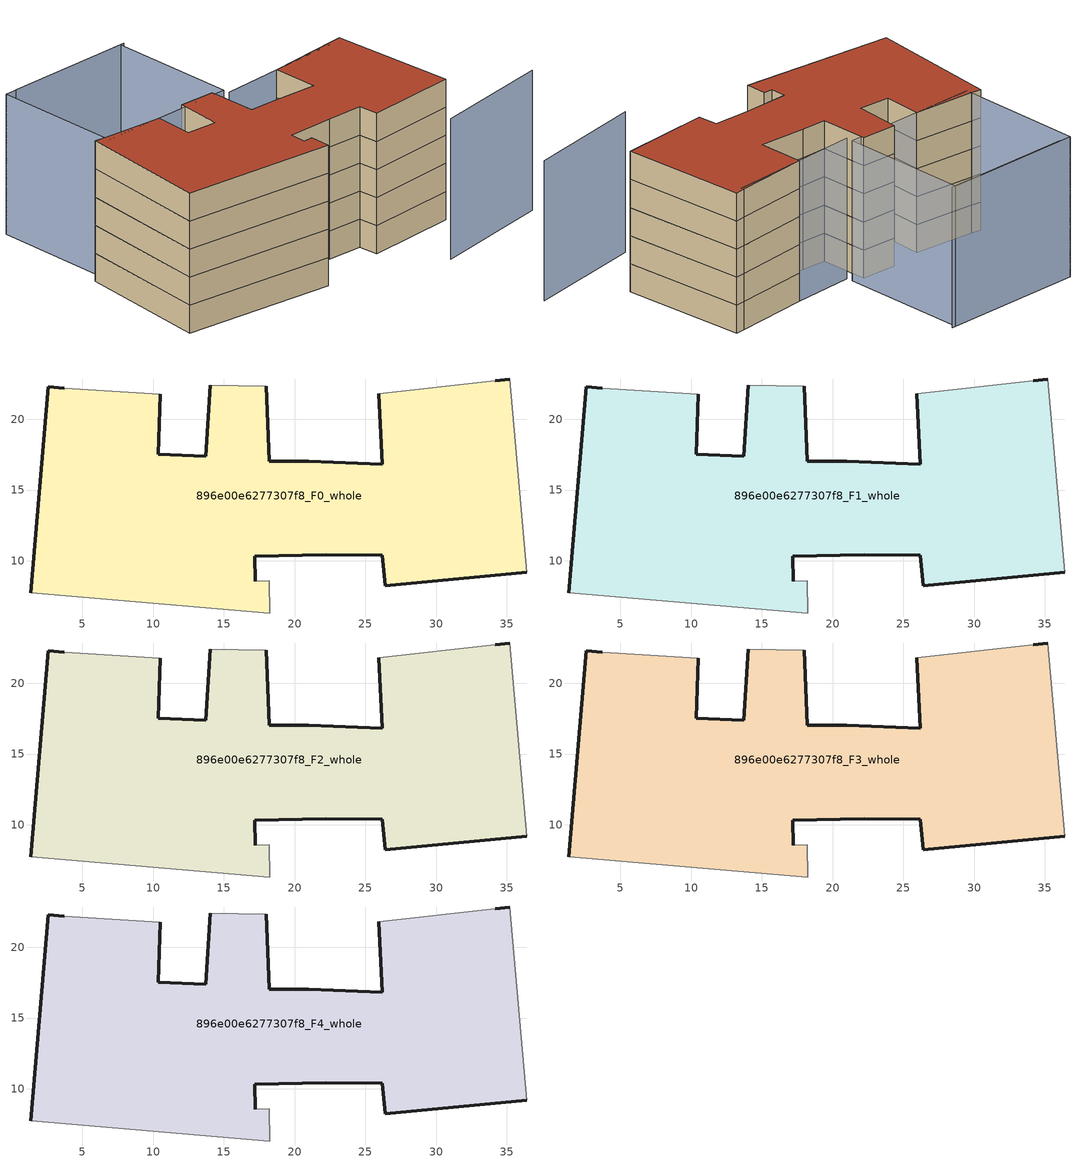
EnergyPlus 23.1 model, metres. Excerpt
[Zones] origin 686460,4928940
896e00e6277307f8_F0_whole
 floor ground (EU_floor_Construction): 35.2,22.85 36.4,9.2 26.42,8.23 26.2,10.39 22.25,10.43 17.18,10.33 17.21,8.55 18.2,8.58 18.25,6.31 1.35,7.74 2.57,22.29 3.7,22.19 10.49,21.77 10.34,17.54 13.72,17.38 14.03,22.4 17.98,22.34 18.19,17.03 20.99,17.02 26.19,16.82 25.95,21.8 34.16,22.72 z0
 wall outside (EU_wall_Construction): 3.7,22.19 2.57,22.29 1.35,7.74 / 17.21,8.55 17.18,10.33 22.25,10.43 26.2,10.39 26.42,8.23 36.4,9.2 / 35.2,22.85 34.16,22.72 / 25.95,21.8 26.19,16.82 20.99,17.02 18.19,17.03 17.98,22.34 / 14.03,22.4 13.72,17.38 10.34,17.54 10.49,21.77 z0:3
 wall adiabatic (EU_wall_Construction): 1.35,7.74 18.25,6.31 18.2,8.58 17.21,8.55 / 36.4,9.2 35.2,22.85 / 34.16,22.72 25.95,21.8 / 17.98,22.34 14.03,22.4 / 10.49,21.77 3.7,22.19 z0:3
896e00e6277307f8_F1_whole
 floor to 896e00e6277307f8_F0_whole (EU_floor_Construction): 35.2,22.85 36.4,9.2 26.42,8.23 26.2,10.39 22.25,10.43 17.18,10.33 17.21,8.55 18.2,8.58 18.25,6.31 1.35,7.74 2.57,22.29 3.7,22.19 10.49,21.77 10.34,17.54 13.72,17.38 14.03,22.4 17.98,22.34 18.19,17.03 20.99,17.02 26.19,16.82 25.95,21.8 34.16,22.72 z3
 wall outside (EU_wall_Construction): 3.7,22.19 2.57,22.29 1.35,7.74 / 17.21,8.55 17.18,10.33 22.25,10.43 26.2,10.39 26.42,8.23 36.4,9.2 / 35.2,22.85 34.16,22.72 / 25.95,21.8 26.19,16.82 20.99,17.02 18.19,17.03 17.98,22.34 / 14.03,22.4 13.72,17.38 10.34,17.54 10.49,21.77 z3:6
 wall adiabatic (EU_wall_Construction): 1.35,7.74 18.25,6.31 18.2,8.58 17.21,8.55 / 36.4,9.2 35.2,22.85 / 34.16,22.72 25.95,21.8 / 17.98,22.34 14.03,22.4 / 10.49,21.77 3.7,22.19 z3:6
896e00e6277307f8_F2_whole
 floor to 896e00e6277307f8_F1_whole (EU_floor_Construction): 35.2,22.85 36.4,9.2 26.42,8.23 26.2,10.39 22.25,10.43 17.18,10.33 17.21,8.55 18.2,8.58 18.25,6.31 1.35,7.74 2.57,22.29 3.7,22.19 10.49,21.77 10.34,17.54 13.72,17.38 14.03,22.4 17.98,22.34 18.19,17.03 20.99,17.02 26.19,16.82 25.95,21.8 34.16,22.72 z6
 wall outside (EU_wall_Construction): 3.7,22.19 2.57,22.29 1.35,7.74 / 17.21,8.55 17.18,10.33 22.25,10.43 26.2,10.39 26.42,8.23 36.4,9.2 / 35.2,22.85 34.16,22.72 / 25.95,21.8 26.19,16.82 20.99,17.02 18.19,17.03 17.98,22.34 / 14.03,22.4 13.72,17.38 10.34,17.54 10.49,21.77 z6:9
 wall adiabatic (EU_wall_Construction): 1.35,7.74 18.25,6.31 18.2,8.58 17.21,8.55 / 36.4,9.2 35.2,22.85 / 34.16,22.72 25.95,21.8 / 17.98,22.34 14.03,22.4 / 10.49,21.77 3.7,22.19 z6:9
896e00e6277307f8_F3_whole
 floor to 896e00e6277307f8_F2_whole (EU_floor_Construction): 35.2,22.85 36.4,9.2 26.42,8.23 26.2,10.39 22.25,10.43 17.18,10.33 17.21,8.55 18.2,8.58 18.25,6.31 1.35,7.74 2.57,22.29 3.7,22.19 10.49,21.77 10.34,17.54 13.72,17.38 14.03,22.4 17.98,22.34 18.19,17.03 20.99,17.02 26.19,16.82 25.95,21.8 34.16,22.72 z9
 wall outside (EU_wall_Construction): 3.7,22.19 2.57,22.29 1.35,7.74 / 17.21,8.55 17.18,10.33 22.25,10.43 26.2,10.39 26.42,8.23 36.4,9.2 / 35.2,22.85 34.16,22.72 / 25.95,21.8 26.19,16.82 20.99,17.02 18.19,17.03 17.98,22.34 / 14.03,22.4 13.72,17.38 10.34,17.54 10.49,21.77 z9:12
 wall adiabatic (EU_wall_Construction): 1.35,7.74 18.25,6.31 18.2,8.58 17.21,8.55 / 36.4,9.2 35.2,22.85 / 34.16,22.72 25.95,21.8 / 17.98,22.34 14.03,22.4 / 10.49,21.77 3.7,22.19 z9:12
896e00e6277307f8_F4_whole
 floor to 896e00e6277307f8_F3_whole (EU_floor_Construction): 35.2,22.85 36.4,9.2 26.42,8.23 26.2,10.39 22.25,10.43 17.18,10.33 17.21,8.55 18.2,8.58 18.25,6.31 1.35,7.74 2.57,22.29 3.7,22.19 10.49,21.77 10.34,17.54 13.72,17.38 14.03,22.4 17.98,22.34 18.19,17.03 20.99,17.02 26.19,16.82 25.95,21.8 34.16,22.72 z12
 wall outside (EU_wall_Construction): 3.7,22.19 2.57,22.29 1.35,7.74 / 17.21,8.55 17.18,10.33 22.25,10.43 26.2,10.39 26.42,8.23 36.4,9.2 / 35.2,22.85 34.16,22.72 / 25.95,21.8 26.19,16.82 20.99,17.02 18.19,17.03 17.98,22.34 / 14.03,22.4 13.72,17.38 10.34,17.54 10.49,21.77 z12:15
 wall adiabatic (EU_wall_Construction): 1.35,7.74 18.25,6.31 18.2,8.58 17.21,8.55 / 36.4,9.2 35.2,22.85 / 34.16,22.72 25.95,21.8 / 17.98,22.34 14.03,22.4 / 10.49,21.77 3.7,22.19 z12:15
 roof outside (EU_roof_Construction): 36.4,9.2 35.2,22.85 34.16,22.72 25.95,21.8 26.19,16.82 20.99,17.02 18.19,17.03 17.98,22.34 14.03,22.4 13.72,17.38 10.34,17.54 10.49,21.77 3.7,22.19 2.57,22.29 1.35,7.74 18.25,6.31 18.2,8.58 17.21,8.55 17.18,10.33 22.25,10.43 26.2,10.39 26.42,8.23 z15
shading: 30.82,2.48 43.83,4.99 / 19.2,36.08 4.69,35.71 / 34.18,22.43 19.26,21.29 / 3.32,35.68 18.79,36.12 / 18.79,36.12 19.19,22.02 / 19.19,22.02 3.71,21.58 / 3.71,21.58 3.32,35.68 z0:15
[Building]
EU S2 Campaign: North Axis=0; Terrain=City; Solar Distribution=FullExterior
[Site:Location]
Bologna: Latitude=44.5; Longitude=11.25; Time Zone=1; Elevation=37
[SizingPeriod:WeatherFileDays]
AnnualSizingPeriod: Begin Month=1; Begin Day of Month=1; End Month=12; End Day of Month=31; Day of Week for Start Day=Monday; Use Weather File Daylight Saving Period=No; Use Weather File Rain and Snow Indicators=No
[MATERIAL]
EU_InternalMass_Material: Roughness=MediumRough; Thickness=0.1; Conductivity=1; Density=1800; Specific Heat=900; Thermal Absorptance=0.9; Solar Absorptance=0.7; Visible Absorptance=0.7
[MATERIAL:NOMASS] Roughness=MediumRough; Thermal Absorptance=0.9; Solar Absorptance=0.7; Visible Absorptance=0.7
Name | Thermal Resistance
EU_wall_NoMass | 0.905828
EU_roof_NoMass | 0.37593
EU_floor_NoMass | 0.67114
[CONSTRUCTION]
EU_wall_Construction: EU_wall_NoMass
EU_roof_Construction: EU_roof_NoMass
EU_floor_Construction: EU_floor_NoMass
EU_InternalMass_Construction: EU_InternalMass_Material
[ZONE] Type=1; Multiplier=1; Ceiling Height=autocalculate; Volume=1235.25; Floor Area=autocalculate; Part of Total Floor Area=Yes
896e00e6277307f8_F0_whole; 896e00e6277307f8_F1_whole; 896e00e6277307f8_F2_whole; 896e00e6277307f8_F3_whole; 896e00e6277307f8_F4_whole
[INTERNALMASS] Construction=EU_InternalMass_Construction; Surface Area=411.75
Name | Zone or ZoneList
896e00e6277307f8_F0_whole_EU_InternalMass | 896e00e6277307f8_F0_whole
896e00e6277307f8_F1_whole_EU_InternalMass | 896e00e6277307f8_F1_whole
896e00e6277307f8_F2_whole_EU_InternalMass | 896e00e6277307f8_F2_whole
896e00e6277307f8_F3_whole_EU_InternalMass | 896e00e6277307f8_F3_whole
896e00e6277307f8_F4_whole_EU_InternalMass | 896e00e6277307f8_F4_whole
[OTHEREQUIPMENT] Fuel Type=Electricity; Design Level Calculation Method=Watts/Area; Power per Zone Floor Area=1; Fraction Latent=0; Fraction Radiant=0; Fraction Lost=0; Carbon Dioxide Generation Rate=0; EndUse Subcategory=EU_Step8_InternalGains
Name | Zone or ZoneList or Space or SpaceList | Schedule
EU_Step8_InternalGain_896e00e6277307f8_F0_whole_f000 | 896e00e6277307f8_F0_whole | EU_Step8_GainSchedule_896e00e6277307f8_F0_whole_f000
EU_Step8_InternalGain_896e00e6277307f8_F1_whole_f000 | 896e00e6277307f8_F1_whole | EU_Step8_GainSchedule_896e00e6277307f8_F1_whole_f000
EU_Step8_InternalGain_896e00e6277307f8_F2_whole_f000 | 896e00e6277307f8_F2_whole | EU_Step8_GainSchedule_896e00e6277307f8_F2_whole_f000
EU_Step8_InternalGain_896e00e6277307f8_F3_whole_f000 | 896e00e6277307f8_F3_whole | EU_Step8_GainSchedule_896e00e6277307f8_F3_whole_f000
EU_Step8_InternalGain_896e00e6277307f8_F4_whole_f000 | 896e00e6277307f8_F4_whole | EU_Step8_GainSchedule_896e00e6277307f8_F4_whole_f000
[ZONEVENTILATION:DESIGNFLOWRATE] Schedule=EU_AlwaysOn; Design Flow Rate Calculation Method=AirChanges/Hour; Air Changes per Hour=0.73129; Ventilation Type=Natural; Fan Pressure Rise=0; Fan Total Efficiency=1; Constant Term Coefficient=1; Temperature Term Coefficient=0; Velocity Term Coefficient=0; Velocity Squared Term Coefficient=0; Minimum Indoor Temperature=-100; Maximum Indoor Temperature=100; Delta Temperature=-100; Minimum Outdoor Temperature=-100; Maximum Outdoor Temperature=100; Maximum Wind Speed=40
Name | Zone or ZoneList or Space or SpaceList
EU_ConstantAir_896e00e6277307f8_F0_whole | 896e00e6277307f8_F0_whole
EU_ConstantAir_896e00e6277307f8_F1_whole | 896e00e6277307f8_F1_whole
EU_ConstantAir_896e00e6277307f8_F2_whole | 896e00e6277307f8_F2_whole
EU_ConstantAir_896e00e6277307f8_F3_whole | 896e00e6277307f8_F3_whole
EU_ConstantAir_896e00e6277307f8_F4_whole | 896e00e6277307f8_F4_whole
[HVACTEMPLATE:THERMOSTAT] Constant Heating Setpoint=20; Constant Cooling Setpoint=50
EU_HeatOnly_896e00e6277307f8_F0_whole; EU_HeatOnly_896e00e6277307f8_F1_whole; EU_HeatOnly_896e00e6277307f8_F2_whole; EU_HeatOnly_896e00e6277307f8_F3_whole; EU_HeatOnly_896e00e6277307f8_F4_whole
[HVACTEMPLATE:ZONE:IDEALLOADSAIRSYSTEM] System Availability Schedule=EU_AlwaysOn; Maximum Heating Supply Air Temperature=50; Minimum Cooling Supply Air Temperature=13; Maximum Heating Supply Air Humidity Ratio=0.0156; Minimum Cooling Supply Air Humidity Ratio=0.0077; Heating Limit=NoLimit; Cooling Limit=NoLimit; Heating Availability Schedule=EU_AlwaysOn; Cooling Availability Schedule=EU_CoolingOff; Dehumidification Control Type=ConstantSensibleHeatRatio; Cooling Sensible Heat Ratio=0.7; Dehumidification Setpoint=60; Humidification Control Type=None; Humidification Setpoint=30; Outdoor Air Method=None; Outdoor Air Flow Rate per Person=0.00944; Outdoor Air Flow Rate per Zone Floor Area=0; Outdoor Air Flow Rate per Zone=0; Demand Controlled Ventilation Type=None; Outdoor Air Economizer Type=NoEconomizer; Heat Recovery Type=None; Sensible Heat Recovery Effectiveness=0.7; Latent Heat Recovery Effectiveness=0.65
Name | Template Thermostat
896e00e6277307f8_F0_whole | EU_HeatOnly_896e00e6277307f8_F0_whole
896e00e6277307f8_F1_whole | EU_HeatOnly_896e00e6277307f8_F1_whole
896e00e6277307f8_F2_whole | EU_HeatOnly_896e00e6277307f8_F2_whole
896e00e6277307f8_F3_whole | EU_HeatOnly_896e00e6277307f8_F3_whole
896e00e6277307f8_F4_whole | EU_HeatOnly_896e00e6277307f8_F4_whole
[SIZING:ZONE] Zone Cooling Design Supply Air Temperature Input Method=SupplyAirTemperature; Zone Cooling Design Supply Air Temperature=13; Zone Heating Design Supply Air Temperature Input Method=SupplyAirTemperature; Zone Heating Design Supply Air Temperature=50; Zone Cooling Design Supply Air Humidity Ratio=0.008; Zone Heating Design Supply Air Humidity Ratio=0.008; Cooling Design Air Flow Method=DesignDay; Cooling Design Air Flow Rate=0; Cooling Minimum Air Flow per Zone Floor Area=0.000762; Cooling Minimum Air Flow=0; Cooling Minimum Air Flow Fraction=0.2; Heating Design Air Flow Method=DesignDay; Heating Design Air Flow Rate=0; Heating Maximum Air Flow per Zone Floor Area=0.002032; Heating Maximum Air Flow=0.141576; Heating Maximum Air Flow Fraction=0.3; Account for Dedicated Outdoor Air System=No; Dedicated Outdoor Air System Control Strategy=NeutralSupplyAir; Dedicated Outdoor Air Low Setpoint Temperature for Design=autosize; Dedicated Outdoor Air High Setpoint Temperature for Design=autosize; Zone Load Sizing Method=Sensible Load Only No Latent Load; Zone Latent Cooling Design Supply Air Humidity Ratio Input Method=HumidityRatioDifference; Zone Cooling Design Supply Air Humidity Ratio Difference=0.005; Zone Latent Heating Design Supply Air Humidity Ratio Input Method=HumidityRatioDifference; Zone Humidification Design Supply Air Humidity Ratio Difference=0.005
896e00e6277307f8_F0_whole; 896e00e6277307f8_F1_whole; 896e00e6277307f8_F2_whole; 896e00e6277307f8_F3_whole; 896e00e6277307f8_F4_whole
[SCHEDULE:CONSTANT]
Name | Hourly Value
EU_AlwaysOn | 1
EU_CoolingOff | 0
[SCHEDULE:FILE] Column Number=1; Rows to Skip at Top=0; Number of Hours of Data=8760; Column Separator=Comma; Interpolate to Timestep=No; Minutes per Item=60; Adjust Schedule for Daylight Savings=Yes
Name | File
EU_Step8_GainSchedule_896e00e6277307f8_F0_whole_f000 | ../../schedules/896e00e6277307f8/896e00e6277307f8_F0_whole_f000_gain.csv
EU_Step8_GainSchedule_896e00e6277307f8_F1_whole_f000 | ../../schedules/896e00e6277307f8/896e00e6277307f8_F1_whole_f000_gain.csv
EU_Step8_GainSchedule_896e00e6277307f8_F2_whole_f000 | ../../schedules/896e00e6277307f8/896e00e6277307f8_F2_whole_f000_gain.csv
EU_Step8_GainSchedule_896e00e6277307f8_F3_whole_f000 | ../../schedules/896e00e6277307f8/896e00e6277307f8_F3_whole_f000_gain.csv
EU_Step8_GainSchedule_896e00e6277307f8_F4_whole_f000 | ../../schedules/896e00e6277307f8/896e00e6277307f8_F4_whole_f000_gain.csv
